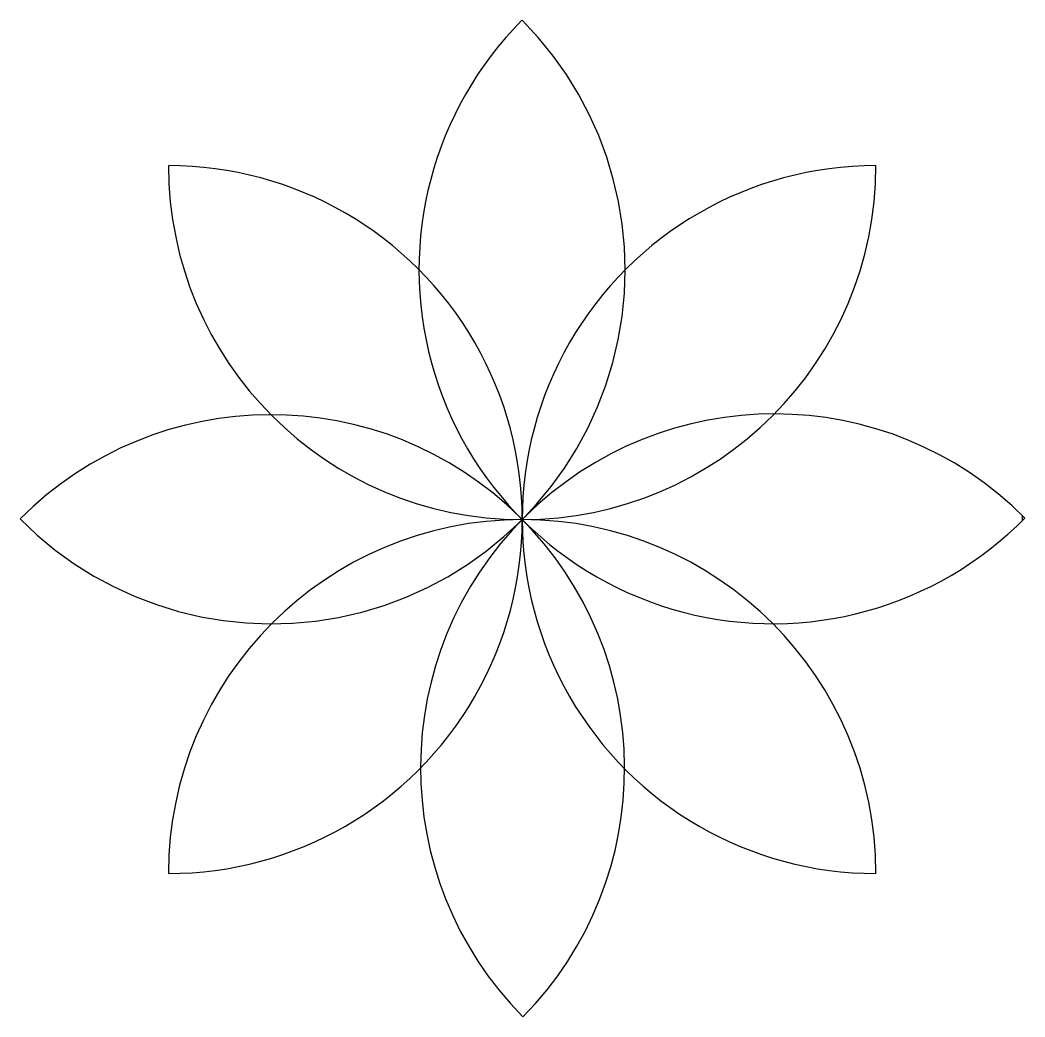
# Model space of a CAD drawing. Header units: millimetres. Extents: x 2304.6 to 2318.8, y 1120 to 1134.1.
import ezdxf

# ---------------------------------------------------------------- set-up
doc = ezdxf.new("R2010")
doc.units = ezdxf.units.MM
doc.header["$LTSCALE"] = 5
doc.linetypes.add('ACAD_ISO02W100', pattern=[15, 12, -3])

msp = doc.modelspace()

# ---------------------------------------------------------------- linework, layer by layer
at = {"color": 71, "lineweight": 30, "ltscale": 2}
for q in [(2311.645, 1127.086), (2311.645, 1126.982), (2311.767, 1127.103), (2311.767, 1126.966), (2311.698, 1127.034)]:
    msp.add_line((2311.698, 1127.034), q, dxfattribs=at)
at = {"color": 71, "linetype": 'ACAD_ISO02W100', "lineweight": 30, "ltscale": 2}
msp.add_arc((2308.153, 1130.561), 5, 224.7232, 44.8973, dxfattribs=at)
at = {"color": 71, "lineweight": 30, "ltscale": 2}
for centre, start, end in [((2315.239, 1130.563), 135.1446, 315.4575), ((2306.698, 1127.034), 269.9964, 90.0036), ((2311.698, 1132.034), 180.0045, 0), ((2316.697, 1127.034), 89.9963, 270.0037), ((2308.145, 1123.516), 315.4575, 135.1446), ((2315.261, 1123.527), 44.8973, 224.7232), ((2311.698, 1122.034), 0.0073, 179.9974)]:
    msp.add_arc(centre, 5, start, end, dxfattribs=at)
at = {"lineweight": 30, "ltscale": 2}
msp.add_arc((2311.698, 1127.034), 7.071, 359.8973, 0.4575, dxfattribs=at)

doc.saveas('drawing.dxf')
